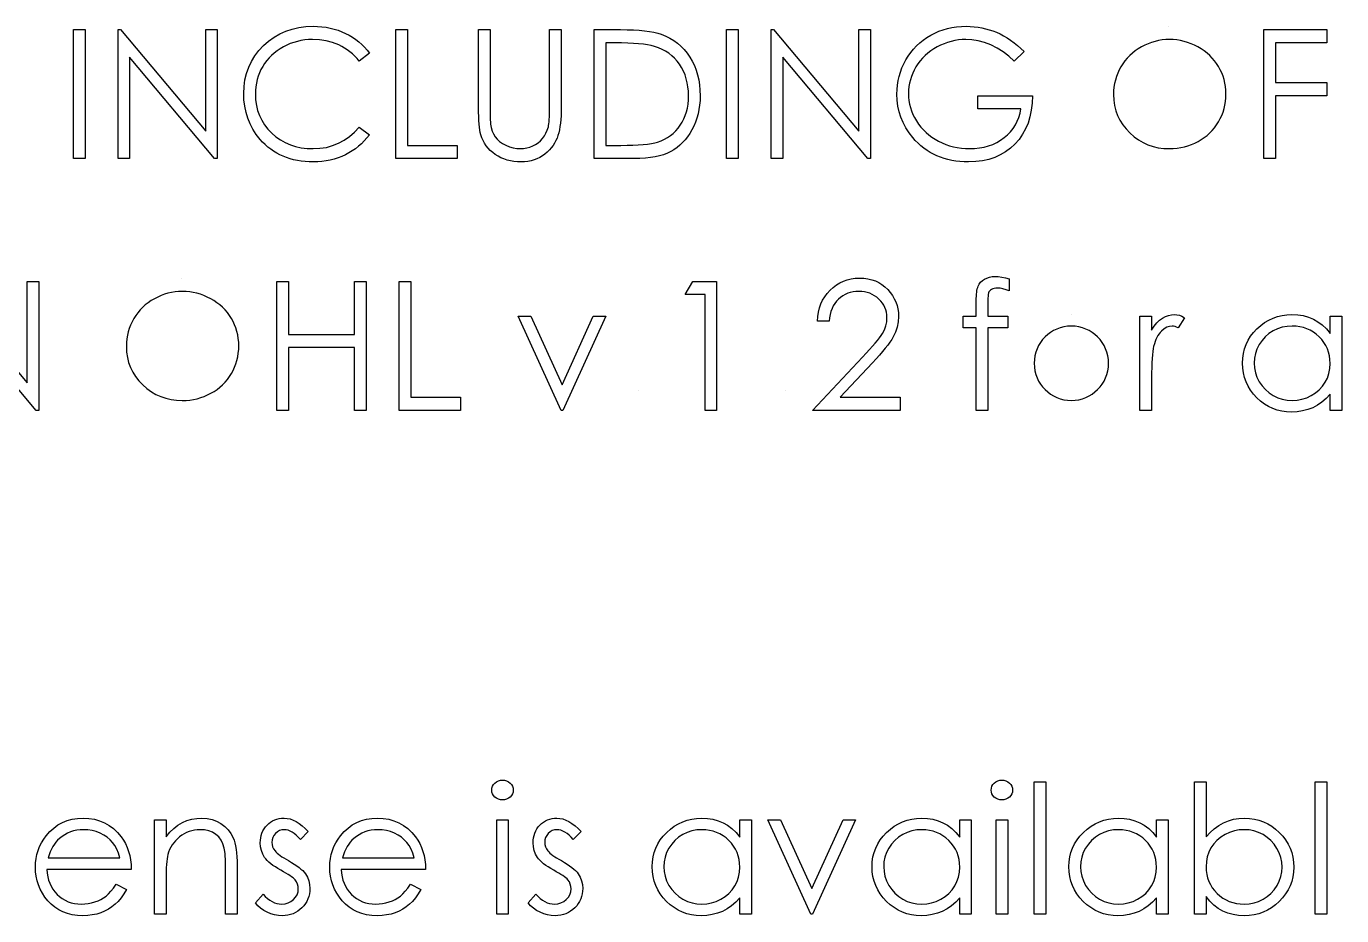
# Model space of a CAD drawing. Header units: millimetres. Extents: x -27 to 266, y -7 to 117.
# Drawn here: x 20.18 to 55.87, y 65.64 to 89.77 of the extents above; entities that cross this region are included whole.
import ezdxf

# ---------------------------------------------------------------- set-up
doc = ezdxf.new("R2010")
doc.units = ezdxf.units.MM

msp = doc.modelspace()

# ---------------------------------------------------------------- linework, layer by layer
at = {"color": 7, "linetype": 'Continuous'}
for p, q in [((51.182, 89.771), (51.182, 89.771)), ((24.394, 82.938), (24.394, 82.938)), ((48.536, 81.951), (48.536, 81.951)), ((36.778, 79.887), (36.778, 79.887)), ((40.772, 79.887), (40.772, 79.887))]:
    msp.add_line(p, q, dxfattribs=at)
at = {"color": 7, "linetype": 'Continuous', "flags": 128}
for points in [[(21.455, 89.681), (21.769, 89.681), (21.769, 89.681), (21.769, 86.181), (21.769, 86.181), (21.455, 86.181), (21.455, 86.181), (21.455, 89.681)], [(22.666, 86.181), (22.666, 89.681), (22.666, 89.681), (22.732, 89.681), (22.732, 89.681), (25.044, 86.927), (25.044, 86.927), (25.044, 89.681), (25.044, 89.681), (25.359, 89.681), (25.359, 89.681), (25.359, 86.181), (25.359, 86.181), (25.287, 86.181), (25.287, 86.181), (22.98, 88.93), (22.98, 88.93), (22.98, 86.181), (22.98, 86.181), (22.666, 86.181)], [(29.487, 89.039), (29.212, 88.829), (29.212, 88.829), (29.152, 88.898), (29.09, 88.964), (29.025, 89.025), (28.957, 89.081), (28.885, 89.133), (28.812, 89.181), (28.734, 89.224), (28.654, 89.264), (28.488, 89.329), (28.313, 89.375), (28.131, 89.403), (27.94, 89.412), (27.94, 89.412), (27.835, 89.409), (27.731, 89.4), (27.629, 89.384), (27.531, 89.362), (27.432, 89.334), (27.337, 89.301), (27.244, 89.26), (27.152, 89.214), (27.064, 89.162), (26.981, 89.106), (26.903, 89.046), (26.83, 88.981), (26.762, 88.912), (26.7, 88.839), (26.642, 88.762), (26.59, 88.68), (26.543, 88.595), (26.503, 88.508), (26.468, 88.418), (26.44, 88.325), (26.419, 88.229), (26.403, 88.132), (26.393, 88.031), (26.391, 87.928), (26.391, 87.928), (26.398, 87.773), (26.419, 87.625), (26.453, 87.483), (26.502, 87.349), (26.564, 87.22), (26.642, 87.098), (26.732, 86.982), (26.836, 86.873), (26.951, 86.775), (27.074, 86.688), (27.204, 86.616), (27.341, 86.557), (27.485, 86.51), (27.636, 86.477), (27.796, 86.457), (27.962, 86.451), (27.962, 86.451), (28.145, 86.46), (28.32, 86.487), (28.488, 86.533), (28.648, 86.597), (28.8, 86.679), (28.945, 86.779), (29.082, 86.897), (29.212, 87.034), (29.212, 87.034), (29.487, 86.826), (29.487, 86.826), (29.419, 86.741), (29.348, 86.66), (29.273, 86.585), (29.194, 86.515), (29.11, 86.449), (29.023, 86.389), (28.931, 86.334), (28.835, 86.283), (28.737, 86.238), (28.635, 86.2), (28.53, 86.167), (28.422, 86.139), (28.312, 86.118), (28.199, 86.104), (28.083, 86.095), (27.964, 86.092), (27.964, 86.092), (27.851, 86.094), (27.741, 86.102), (27.634, 86.113), (27.531, 86.13), (27.43, 86.151), (27.332, 86.178), (27.238, 86.209), (27.146, 86.245), (27.057, 86.285), (26.971, 86.331), (26.888, 86.381), (26.808, 86.436), (26.732, 86.496), (26.658, 86.56), (26.588, 86.629), (26.52, 86.704), (26.52, 86.704), (26.417, 86.836), (26.326, 86.976), (26.25, 87.122), (26.187, 87.275), (26.139, 87.434), (26.105, 87.6), (26.083, 87.772), (26.076, 87.952), (26.076, 87.952), (26.085, 88.14), (26.11, 88.321), (26.152, 88.494), (26.211, 88.66), (26.286, 88.818), (26.379, 88.968), (26.487, 89.111), (26.614, 89.246), (26.752, 89.369), (26.899, 89.476), (27.055, 89.566), (27.219, 89.64), (27.391, 89.698), (27.572, 89.738), (27.762, 89.763), (27.96, 89.771), (27.96, 89.771), (28.08, 89.768), (28.198, 89.759), (28.312, 89.744), (28.424, 89.723), (28.532, 89.696), (28.638, 89.663), (28.741, 89.623), (28.841, 89.578), (28.937, 89.528), (29.029, 89.473), (29.117, 89.412), (29.199, 89.348), (29.278, 89.278), (29.352, 89.203), (29.422, 89.123), (29.487, 89.039)], [(30.205, 89.681), (30.519, 89.681), (30.519, 89.681), (30.519, 86.54), (30.519, 86.54), (31.865, 86.54), (31.865, 86.54), (31.865, 86.181), (31.865, 86.181), (30.205, 86.181), (30.205, 86.181), (30.205, 89.681)], [(32.448, 89.681), (32.762, 89.681), (32.762, 89.681), (32.762, 87.584), (32.762, 87.584), (32.762, 87.495), (32.763, 87.415), (32.764, 87.344), (32.766, 87.282), (32.768, 87.228), (32.77, 87.183), (32.773, 87.146), (32.776, 87.119), (32.776, 87.119), (32.794, 87.021), (32.82, 86.93), (32.855, 86.849), (32.898, 86.775), (32.952, 86.709), (33.018, 86.648), (33.098, 86.594), (33.19, 86.544), (33.289, 86.503), (33.388, 86.474), (33.487, 86.456), (33.587, 86.451), (33.587, 86.451), (33.672, 86.456), (33.757, 86.469), (33.839, 86.492), (33.919, 86.524), (33.996, 86.564), (34.065, 86.611), (34.128, 86.666), (34.185, 86.727), (34.235, 86.795), (34.278, 86.871), (34.313, 86.952), (34.342, 87.041), (34.342, 87.041), (34.35, 87.078), (34.357, 87.124), (34.364, 87.18), (34.369, 87.243), (34.373, 87.315), (34.376, 87.397), (34.377, 87.486), (34.378, 87.584), (34.378, 87.584), (34.378, 89.681), (34.378, 89.681), (34.692, 89.681), (34.692, 89.681), (34.692, 87.568), (34.692, 87.568), (34.69, 87.453), (34.686, 87.345), (34.679, 87.241), (34.669, 87.143), (34.657, 87.052), (34.642, 86.965), (34.624, 86.884), (34.603, 86.809), (34.578, 86.738), (34.547, 86.669), (34.512, 86.603), (34.47, 86.539), (34.423, 86.477), (34.37, 86.418), (34.312, 86.36), (34.248, 86.306), (34.18, 86.256), (34.109, 86.212), (34.033, 86.175), (33.954, 86.145), (33.872, 86.122), (33.787, 86.105), (33.697, 86.095), (33.604, 86.092), (33.604, 86.092), (33.503, 86.095), (33.407, 86.104), (33.313, 86.12), (33.224, 86.142), (33.137, 86.171), (33.055, 86.205), (32.977, 86.247), (32.902, 86.294), (32.832, 86.346), (32.768, 86.403), (32.71, 86.464), (32.658, 86.529), (32.612, 86.598), (32.572, 86.672), (32.539, 86.749), (32.511, 86.83), (32.511, 86.83), (32.496, 86.886), (32.483, 86.953), (32.473, 87.03), (32.464, 87.117), (32.457, 87.214), (32.452, 87.321), (32.449, 87.439), (32.448, 87.568), (32.448, 87.568), (32.448, 89.681)], [(35.589, 86.181), (35.589, 89.681), (35.589, 89.681), (36.296, 89.681), (36.296, 89.681), (36.48, 89.679), (36.652, 89.674), (36.811, 89.664), (36.956, 89.65), (37.088, 89.632), (37.207, 89.611), (37.313, 89.585), (37.407, 89.555), (37.407, 89.555), (37.527, 89.507), (37.641, 89.45), (37.748, 89.385), (37.848, 89.312), (37.942, 89.23), (38.028, 89.141), (38.108, 89.043), (38.181, 88.937), (38.247, 88.824), (38.304, 88.706), (38.352, 88.583), (38.391, 88.455), (38.422, 88.321), (38.444, 88.181), (38.457, 88.037), (38.461, 87.887), (38.461, 87.887), (38.458, 87.758), (38.447, 87.632), (38.43, 87.511), (38.406, 87.393), (38.375, 87.279), (38.336, 87.169), (38.291, 87.063), (38.24, 86.962), (38.182, 86.865), (38.121, 86.775), (38.055, 86.691), (37.986, 86.615), (37.911, 86.544), (37.834, 86.48), (37.751, 86.423), (37.665, 86.371), (37.572, 86.327), (37.47, 86.288), (37.36, 86.256), (37.24, 86.229), (37.112, 86.208), (36.975, 86.193), (36.829, 86.184), (36.674, 86.181), (36.674, 86.181), (35.589, 86.181)], [(39.179, 89.681), (39.493, 89.681), (39.493, 89.681), (39.493, 86.181), (39.493, 86.181), (39.179, 86.181), (39.179, 86.181), (39.179, 89.681)], [(40.391, 86.181), (40.391, 89.681), (40.391, 89.681), (40.456, 89.681), (40.456, 89.681), (42.769, 86.927), (42.769, 86.927), (42.769, 89.681), (42.769, 89.681), (43.083, 89.681), (43.083, 89.681), (43.083, 86.181), (43.083, 86.181), (43.011, 86.181), (43.011, 86.181), (40.705, 88.93), (40.705, 88.93), (40.705, 86.181), (40.705, 86.181), (40.391, 86.181)], [(47.256, 89.084), (46.987, 88.829), (46.987, 88.829), (46.838, 88.964), (46.682, 89.081), (46.519, 89.181), (46.349, 89.264), (46.176, 89.329), (46.007, 89.375), (45.838, 89.403), (45.673, 89.412), (45.673, 89.412), (45.571, 89.409), (45.47, 89.4), (45.371, 89.384), (45.273, 89.362), (45.176, 89.334), (45.08, 89.3), (44.986, 89.259), (44.892, 89.212), (44.803, 89.161), (44.718, 89.104), (44.638, 89.043), (44.564, 88.977), (44.495, 88.907), (44.43, 88.832), (44.372, 88.753), (44.318, 88.67), (44.271, 88.584), (44.229, 88.497), (44.194, 88.408), (44.166, 88.318), (44.144, 88.227), (44.128, 88.135), (44.118, 88.042), (44.115, 87.947), (44.115, 87.947), (44.118, 87.85), (44.128, 87.754), (44.146, 87.659), (44.17, 87.566), (44.2, 87.474), (44.237, 87.382), (44.281, 87.293), (44.332, 87.204), (44.389, 87.119), (44.451, 87.038), (44.519, 86.962), (44.591, 86.891), (44.669, 86.824), (44.752, 86.762), (44.84, 86.705), (44.933, 86.652), (45.03, 86.605), (45.129, 86.564), (45.231, 86.529), (45.335, 86.501), (45.441, 86.479), (45.55, 86.463), (45.661, 86.454), (45.774, 86.451), (45.774, 86.451), (45.91, 86.456), (46.04, 86.47), (46.166, 86.493), (46.286, 86.526), (46.4, 86.568), (46.509, 86.619), (46.613, 86.68), (46.712, 86.75), (46.803, 86.828), (46.884, 86.911), (46.956, 87), (47.018, 87.094), (47.069, 87.195), (47.112, 87.3), (47.144, 87.411), (47.166, 87.528), (47.166, 87.528), (46, 87.528), (46, 87.528), (46, 87.887), (46, 87.887), (47.48, 87.887), (47.48, 87.887), (47.472, 87.686), (47.449, 87.495), (47.411, 87.316), (47.359, 87.147), (47.292, 86.988), (47.211, 86.841), (47.115, 86.704), (47.005, 86.577), (46.882, 86.463), (46.75, 86.364), (46.607, 86.281), (46.455, 86.213), (46.293, 86.16), (46.121, 86.122), (45.939, 86.099), (45.746, 86.092), (45.746, 86.092), (45.628, 86.095), (45.513, 86.102), (45.401, 86.115), (45.293, 86.133), (45.187, 86.156), (45.085, 86.185), (44.985, 86.219), (44.888, 86.257), (44.795, 86.301), (44.705, 86.35), (44.618, 86.404), (44.534, 86.464), (44.454, 86.529), (44.376, 86.599), (44.301, 86.674), (44.23, 86.754), (44.23, 86.754), (44.13, 86.883), (44.042, 87.019), (43.968, 87.158), (43.908, 87.303), (43.861, 87.453), (43.827, 87.608), (43.808, 87.768), (43.801, 87.933), (43.801, 87.933), (43.804, 88.056), (43.816, 88.178), (43.835, 88.297), (43.862, 88.413), (43.896, 88.528), (43.938, 88.64), (43.988, 88.751), (44.046, 88.859), (44.11, 88.964), (44.179, 89.062), (44.255, 89.154), (44.336, 89.241), (44.423, 89.322), (44.516, 89.397), (44.614, 89.466), (44.718, 89.529), (44.827, 89.586), (44.938, 89.635), (45.054, 89.677), (45.173, 89.711), (45.295, 89.737), (45.421, 89.756), (45.55, 89.768), (45.683, 89.771), (45.683, 89.771), (45.792, 89.768), (45.899, 89.761), (46.004, 89.748), (46.108, 89.731), (46.209, 89.707), (46.309, 89.679), (46.408, 89.646), (46.505, 89.608), (46.601, 89.564), (46.696, 89.514), (46.791, 89.458), (46.885, 89.395), (46.979, 89.327), (47.072, 89.252), (47.164, 89.171), (47.256, 89.084)], [(53.762, 89.681), (55.467, 89.681), (55.467, 89.681), (55.467, 89.322), (55.467, 89.322), (54.076, 89.322), (54.076, 89.322), (54.076, 88.246), (54.076, 88.246), (55.467, 88.246), (55.467, 88.246), (55.467, 87.887), (55.467, 87.887), (54.076, 87.887), (54.076, 87.887), (54.076, 86.181), (54.076, 86.181), (53.762, 86.181), (53.762, 86.181), (53.762, 89.681)], [(35.903, 86.54), (36.305, 86.54), (36.305, 86.54), (36.478, 86.542), (36.638, 86.546), (36.784, 86.553), (36.916, 86.563), (37.034, 86.575), (37.139, 86.59), (37.229, 86.608), (37.306, 86.629), (37.306, 86.629), (37.401, 86.665), (37.491, 86.705), (37.576, 86.753), (37.655, 86.806), (37.73, 86.866), (37.799, 86.933), (37.863, 87.005), (37.922, 87.085), (37.975, 87.169), (38.02, 87.258), (38.059, 87.352), (38.091, 87.45), (38.115, 87.553), (38.133, 87.66), (38.143, 87.772), (38.147, 87.888), (38.147, 87.888), (38.143, 88.011), (38.132, 88.128), (38.113, 88.241), (38.086, 88.35), (38.052, 88.455), (38.01, 88.554), (37.96, 88.649), (37.903, 88.74), (37.839, 88.825), (37.769, 88.903), (37.693, 88.973), (37.612, 89.038), (37.524, 89.095), (37.43, 89.145), (37.331, 89.188), (37.225, 89.224), (37.225, 89.224), (37.137, 89.247), (37.036, 89.267), (36.921, 89.284), (36.793, 89.298), (36.652, 89.308), (36.498, 89.316), (36.33, 89.321), (36.149, 89.322), (36.149, 89.322), (35.903, 89.322), (35.903, 89.322), (35.903, 86.54)], [(51.198, 89.412), (51.098, 89.409), (51, 89.4), (50.903, 89.384), (50.808, 89.362), (50.714, 89.334), (50.621, 89.299), (50.529, 89.259), (50.439, 89.212), (50.352, 89.16), (50.27, 89.103), (50.193, 89.042), (50.121, 88.977), (50.053, 88.907), (49.99, 88.834), (49.933, 88.755), (49.88, 88.673), (49.833, 88.587), (49.792, 88.499), (49.758, 88.408), (49.73, 88.314), (49.707, 88.219), (49.692, 88.121), (49.682, 88.021), (49.679, 87.917), (49.679, 87.917), (49.686, 87.766), (49.707, 87.621), (49.741, 87.482), (49.791, 87.349), (49.853, 87.221), (49.929, 87.1), (50.02, 86.985), (50.124, 86.876), (50.239, 86.776), (50.358, 86.69), (50.484, 86.617), (50.615, 86.557), (50.752, 86.51), (50.895, 86.477), (51.043, 86.457), (51.198, 86.451), (51.198, 86.451), (51.301, 86.454), (51.403, 86.463), (51.503, 86.478), (51.602, 86.5), (51.698, 86.527), (51.792, 86.56), (51.883, 86.6), (51.974, 86.646), (52.061, 86.697), (52.143, 86.752), (52.219, 86.812), (52.291, 86.877), (52.359, 86.946), (52.421, 87.019), (52.478, 87.097), (52.53, 87.18), (52.577, 87.266), (52.618, 87.354), (52.652, 87.445), (52.681, 87.538), (52.702, 87.633), (52.718, 87.731), (52.728, 87.831), (52.73, 87.934), (52.73, 87.934), (52.728, 88.035), (52.718, 88.135), (52.702, 88.232), (52.681, 88.326), (52.652, 88.418), (52.618, 88.507), (52.577, 88.594), (52.53, 88.679), (52.478, 88.76), (52.42, 88.837), (52.357, 88.91), (52.29, 88.979), (52.217, 89.043), (52.139, 89.104), (52.056, 89.16), (51.967, 89.212), (51.876, 89.259), (51.783, 89.299), (51.689, 89.334), (51.594, 89.362), (51.496, 89.384), (51.398, 89.4), (51.299, 89.409), (51.198, 89.412)], [(17.82, 79.348), (17.82, 82.848), (17.82, 82.848), (17.886, 82.848), (17.886, 82.848), (20.198, 80.093), (20.198, 80.093), (20.198, 82.848), (20.198, 82.848), (20.512, 82.848), (20.512, 82.848), (20.512, 79.348), (20.512, 79.348), (20.441, 79.348), (20.441, 79.348), (18.134, 82.097), (18.134, 82.097), (18.134, 79.348), (18.134, 79.348), (17.82, 79.348)], [(26.974, 82.848), (27.288, 82.848), (27.288, 82.848), (27.288, 81.412), (27.288, 81.412), (29.083, 81.412), (29.083, 81.412), (29.083, 82.848), (29.083, 82.848), (29.397, 82.848), (29.397, 82.848), (29.397, 79.348), (29.397, 79.348), (29.083, 79.348), (29.083, 79.348), (29.083, 81.053), (29.083, 81.053), (27.288, 81.053), (27.288, 81.053), (27.288, 79.348), (27.288, 79.348), (26.974, 79.348), (26.974, 79.348), (26.974, 82.848)], [(30.294, 82.848), (30.609, 82.848), (30.609, 82.848), (30.609, 79.707), (30.609, 79.707), (31.955, 79.707), (31.955, 79.707), (31.955, 79.348), (31.955, 79.348), (30.294, 79.348), (30.294, 79.348), (30.294, 82.848)], [(38.263, 82.848), (38.91, 82.848), (38.91, 82.848), (38.91, 79.348), (38.91, 79.348), (38.596, 79.348), (38.596, 79.348), (38.596, 82.489), (38.596, 82.489), (38.057, 82.489), (38.057, 82.489), (38.263, 82.848)], [(41.961, 81.771), (41.647, 81.771), (41.647, 81.771), (41.655, 81.896), (41.674, 82.015), (41.701, 82.128), (41.739, 82.236), (41.786, 82.338), (41.843, 82.434), (41.909, 82.525), (41.986, 82.61), (42.069, 82.687), (42.158, 82.753), (42.251, 82.81), (42.349, 82.856), (42.452, 82.892), (42.559, 82.918), (42.671, 82.933), (42.788, 82.938), (42.788, 82.938), (42.903, 82.933), (43.013, 82.918), (43.117, 82.894), (43.216, 82.861), (43.309, 82.817), (43.396, 82.763), (43.478, 82.701), (43.553, 82.628), (43.622, 82.549), (43.681, 82.466), (43.731, 82.38), (43.773, 82.291), (43.804, 82.197), (43.827, 82.101), (43.841, 82.001), (43.846, 81.897), (43.846, 81.897), (43.837, 81.752), (43.809, 81.611), (43.764, 81.475), (43.701, 81.343), (43.66, 81.276), (43.611, 81.202), (43.553, 81.123), (43.487, 81.039), (43.412, 80.947), (43.33, 80.851), (43.238, 80.75), (43.138, 80.642), (43.138, 80.642), (42.262, 79.707), (42.262, 79.707), (43.891, 79.707), (43.891, 79.707), (43.891, 79.348), (43.891, 79.348), (41.512, 79.348), (41.512, 79.348), (42.87, 80.797), (42.87, 80.797), (42.969, 80.9), (43.058, 80.997), (43.139, 81.087), (43.21, 81.17), (43.273, 81.246), (43.327, 81.315), (43.371, 81.377), (43.407, 81.433), (43.461, 81.538), (43.501, 81.646), (43.524, 81.756), (43.532, 81.869), (43.532, 81.869), (43.528, 81.941), (43.518, 82.01), (43.501, 82.075), (43.477, 82.139), (43.445, 82.201), (43.407, 82.259), (43.363, 82.315), (43.311, 82.369), (43.255, 82.418), (43.195, 82.461), (43.133, 82.497), (43.067, 82.526), (42.997, 82.549), (42.926, 82.566), (42.851, 82.575), (42.772, 82.579), (42.772, 82.579), (42.69, 82.575), (42.612, 82.566), (42.537, 82.549), (42.465, 82.526), (42.397, 82.496), (42.333, 82.46), (42.272, 82.416), (42.214, 82.366), (42.162, 82.311), (42.115, 82.25), (42.075, 82.183), (42.04, 82.112), (42.011, 82.035), (41.988, 81.952), (41.972, 81.864), (41.961, 81.771)], [(46.852, 82.917), (46.852, 82.59), (46.852, 82.59), (46.762, 82.624), (46.68, 82.649), (46.603, 82.664), (46.534, 82.669), (46.534, 82.669), (46.487, 82.666), (46.443, 82.659), (46.405, 82.646), (46.37, 82.629), (46.34, 82.608), (46.316, 82.586), (46.299, 82.562), (46.288, 82.537), (46.283, 82.521), (46.281, 82.5), (46.277, 82.474), (46.275, 82.442), (46.273, 82.404), (46.272, 82.362), (46.271, 82.314), (46.271, 82.261), (46.271, 82.261), (46.271, 81.906), (46.271, 81.906), (46.807, 81.906), (46.807, 81.906), (46.807, 81.592), (46.807, 81.592), (46.27, 81.592), (46.27, 81.592), (46.269, 79.348), (46.269, 79.348), (45.955, 79.348), (45.955, 79.348), (45.955, 81.592), (45.955, 81.592), (45.596, 81.592), (45.596, 81.592), (45.596, 81.906), (45.596, 81.906), (45.955, 81.906), (45.955, 81.906), (45.955, 82.315), (45.955, 82.315), (45.955, 82.383), (45.958, 82.445), (45.962, 82.502), (45.967, 82.556), (45.974, 82.603), (45.983, 82.646), (45.993, 82.683), (46.005, 82.716), (46.035, 82.773), (46.073, 82.824), (46.12, 82.87), (46.176, 82.909), (46.24, 82.941), (46.31, 82.965), (46.387, 82.978), (46.469, 82.983), (46.469, 82.983), (46.553, 82.979), (46.645, 82.967), (46.745, 82.946), (46.852, 82.917)], [(24.409, 82.579), (24.31, 82.576), (24.211, 82.566), (24.115, 82.551), (24.019, 82.529), (23.925, 82.5), (23.832, 82.466), (23.741, 82.425), (23.651, 82.378), (23.564, 82.327), (23.482, 82.27), (23.404, 82.209), (23.332, 82.144), (23.265, 82.074), (23.202, 82), (23.144, 81.922), (23.092, 81.839), (23.045, 81.754), (23.003, 81.665), (22.969, 81.574), (22.941, 81.481), (22.919, 81.386), (22.903, 81.287), (22.893, 81.187), (22.891, 81.084), (22.891, 81.084), (22.898, 80.933), (22.919, 80.788), (22.953, 80.649), (23.002, 80.516), (23.064, 80.388), (23.141, 80.267), (23.231, 80.152), (23.336, 80.042), (23.45, 79.943), (23.57, 79.856), (23.695, 79.784), (23.827, 79.724), (23.964, 79.677), (24.106, 79.644), (24.255, 79.624), (24.409, 79.617), (24.409, 79.617), (24.513, 79.62), (24.615, 79.629), (24.715, 79.645), (24.813, 79.666), (24.909, 79.694), (25.003, 79.727), (25.095, 79.767), (25.185, 79.812), (25.272, 79.863), (25.354, 79.919), (25.431, 79.979), (25.503, 80.044), (25.57, 80.112), (25.633, 80.186), (25.689, 80.264), (25.742, 80.347), (25.789, 80.433), (25.83, 80.521), (25.864, 80.612), (25.892, 80.705), (25.914, 80.8), (25.929, 80.898), (25.939, 80.998), (25.942, 81.1), (25.942, 81.1), (25.939, 81.202), (25.929, 81.301), (25.914, 81.398), (25.892, 81.493), (25.864, 81.585), (25.83, 81.674), (25.789, 81.761), (25.742, 81.846), (25.689, 81.927), (25.632, 82.004), (25.569, 82.077), (25.502, 82.146), (25.429, 82.21), (25.35, 82.27), (25.267, 82.327), (25.179, 82.378), (25.088, 82.425), (24.995, 82.466), (24.901, 82.5), (24.805, 82.529), (24.708, 82.551), (24.61, 82.566), (24.51, 82.576), (24.409, 82.579)], [(33.525, 81.906), (33.865, 81.906), (33.865, 81.906), (34.714, 80.044), (34.714, 80.044), (35.563, 81.906), (35.563, 81.906), (35.903, 81.906), (35.903, 81.906), (34.737, 79.348), (34.737, 79.348), (34.692, 79.348), (34.692, 79.348), (33.525, 81.906)], [(50.397, 81.906), (50.711, 81.906), (50.711, 81.906), (50.711, 81.529), (50.711, 81.529), (50.783, 81.633), (50.856, 81.721), (50.931, 81.794), (51.008, 81.851), (51.088, 81.895), (51.169, 81.926), (51.251, 81.944), (51.335, 81.951), (51.335, 81.951), (51.4, 81.945), (51.468, 81.929), (51.537, 81.902), (51.609, 81.863), (51.609, 81.863), (51.436, 81.591), (51.436, 81.591), (51.39, 81.611), (51.348, 81.625), (51.31, 81.634), (51.275, 81.637), (51.275, 81.637), (51.2, 81.628), (51.126, 81.603), (51.054, 81.561), (50.982, 81.502), (50.948, 81.466), (50.916, 81.426), (50.886, 81.381), (50.858, 81.331), (50.832, 81.276), (50.809, 81.217), (50.787, 81.154), (50.767, 81.086), (50.767, 81.086), (50.754, 81.025), (50.743, 80.949), (50.733, 80.86), (50.725, 80.757), (50.719, 80.641), (50.715, 80.511), (50.712, 80.366), (50.711, 80.208), (50.711, 80.208), (50.711, 79.348), (50.711, 79.348), (50.397, 79.348), (50.397, 79.348), (50.397, 81.906)], [(55.871, 81.906), (55.871, 79.348), (55.871, 79.348), (55.557, 79.348), (55.557, 79.348), (55.557, 79.791), (55.557, 79.791), (55.449, 79.673), (55.334, 79.572), (55.212, 79.488), (55.085, 79.42), (54.951, 79.369), (54.811, 79.333), (54.665, 79.31), (54.513, 79.303), (54.513, 79.303), (54.377, 79.31), (54.247, 79.328), (54.121, 79.358), (54.001, 79.4), (53.886, 79.455), (53.775, 79.521), (53.67, 79.6), (53.57, 79.691), (53.478, 79.791), (53.398, 79.895), (53.332, 80.005), (53.276, 80.121), (53.234, 80.241), (53.204, 80.367), (53.185, 80.498), (53.179, 80.634), (53.179, 80.634), (53.185, 80.767), (53.204, 80.896), (53.234, 81.02), (53.278, 81.139), (53.333, 81.252), (53.401, 81.361), (53.481, 81.466), (53.573, 81.564), (53.674, 81.655), (53.781, 81.733), (53.891, 81.8), (54.008, 81.854), (54.129, 81.897), (54.255, 81.927), (54.386, 81.944), (54.522, 81.951), (54.522, 81.951), (54.679, 81.943), (54.827, 81.92), (54.968, 81.881), (55.102, 81.827), (55.227, 81.756), (55.345, 81.666), (55.455, 81.559), (55.557, 81.433), (55.557, 81.433), (55.557, 81.906), (55.557, 81.906), (55.871, 81.906)], [(54.527, 81.637), (54.389, 81.628), (54.257, 81.604), (54.131, 81.562), (54.01, 81.505), (53.898, 81.433), (53.797, 81.346), (53.709, 81.247), (53.633, 81.135), (53.572, 81.014), (53.528, 80.889), (53.502, 80.762), (53.493, 80.63), (53.493, 80.63), (53.502, 80.5), (53.528, 80.372), (53.572, 80.248), (53.634, 80.126), (53.711, 80.012), (53.8, 79.912), (53.9, 79.825), (54.013, 79.751), (54.135, 79.692), (54.26, 79.651), (54.39, 79.626), (54.524, 79.617), (54.524, 79.617), (54.66, 79.626), (54.792, 79.65), (54.921, 79.692), (55.045, 79.75), (55.161, 79.822), (55.263, 79.906), (55.35, 80.002), (55.424, 80.11), (55.482, 80.227), (55.524, 80.351), (55.549, 80.483), (55.557, 80.621), (55.557, 80.621), (55.552, 80.727), (55.538, 80.829), (55.515, 80.926), (55.483, 81.019), (55.441, 81.107), (55.39, 81.191), (55.329, 81.271), (55.259, 81.346), (55.183, 81.414), (55.102, 81.473), (55.017, 81.523), (54.928, 81.564), (54.834, 81.596), (54.736, 81.618), (54.633, 81.632), (54.527, 81.637)], [(33.097, 69.316), (33.156, 69.311), (33.21, 69.296), (33.259, 69.271), (33.304, 69.237), (33.342, 69.195), (33.369, 69.149), (33.385, 69.099), (33.391, 69.045), (33.391, 69.045), (33.385, 68.993), (33.369, 68.944), (33.342, 68.898), (33.304, 68.857), (33.259, 68.822), (33.21, 68.797), (33.156, 68.783), (33.097, 68.778), (33.097, 68.778), (33.04, 68.783), (32.987, 68.797), (32.938, 68.822), (32.893, 68.857), (32.856, 68.898), (32.829, 68.944), (32.813, 68.993), (32.807, 69.045), (32.807, 69.045), (32.813, 69.099), (32.829, 69.149), (32.856, 69.195), (32.893, 69.237), (32.938, 69.271), (32.987, 69.296), (33.04, 69.311), (33.097, 69.316)], [(46.649, 69.316), (46.707, 69.311), (46.761, 69.296), (46.811, 69.271), (46.856, 69.237), (46.893, 69.195), (46.92, 69.149), (46.936, 69.099), (46.942, 69.045), (46.942, 69.045), (46.936, 68.993), (46.92, 68.944), (46.893, 68.898), (46.856, 68.857), (46.811, 68.822), (46.761, 68.797), (46.707, 68.783), (46.649, 68.778), (46.649, 68.778), (46.591, 68.783), (46.539, 68.797), (46.489, 68.822), (46.444, 68.857), (46.407, 68.898), (46.38, 68.944), (46.364, 68.993), (46.359, 69.045), (46.359, 69.045), (46.364, 69.099), (46.38, 69.149), (46.407, 69.195), (46.444, 69.237), (46.489, 69.271), (46.539, 69.296), (46.591, 69.311), (46.649, 69.316)], [(47.525, 69.271), (47.839, 69.271), (47.839, 69.271), (47.839, 65.681), (47.839, 65.681), (47.525, 65.681), (47.525, 65.681), (47.525, 69.271)], [(51.878, 65.681), (51.878, 69.271), (51.878, 69.271), (52.192, 69.271), (52.192, 69.271), (52.192, 67.775), (52.192, 67.775), (52.301, 67.895), (52.415, 67.998), (52.536, 68.086), (52.663, 68.157), (52.797, 68.213), (52.936, 68.252), (53.083, 68.276), (53.235, 68.284), (53.235, 68.284), (53.37, 68.278), (53.502, 68.259), (53.627, 68.229), (53.748, 68.187), (53.863, 68.133), (53.973, 68.066), (54.079, 67.987), (54.179, 67.896), (54.271, 67.797), (54.35, 67.692), (54.417, 67.582), (54.473, 67.467), (54.515, 67.347), (54.546, 67.222), (54.564, 67.091), (54.57, 66.955), (54.57, 66.955), (54.564, 66.821), (54.546, 66.692), (54.515, 66.568), (54.471, 66.449), (54.416, 66.335), (54.348, 66.226), (54.268, 66.122), (54.175, 66.023), (54.074, 65.932), (53.968, 65.854), (53.857, 65.787), (53.741, 65.733), (53.619, 65.691), (53.493, 65.66), (53.361, 65.643), (53.225, 65.637), (53.225, 65.637), (53.07, 65.644), (52.922, 65.667), (52.781, 65.707), (52.648, 65.761), (52.523, 65.832), (52.405, 65.921), (52.295, 66.029), (52.192, 66.155), (52.192, 66.155), (52.192, 65.681), (52.192, 65.681), (51.878, 65.681)], [(55.153, 69.271), (55.467, 69.271), (55.467, 69.271), (55.467, 65.681), (55.467, 65.681), (55.153, 65.681), (55.153, 65.681), (55.153, 69.271)], [(22.612, 66.489), (22.891, 66.343), (22.891, 66.343), (22.822, 66.226), (22.748, 66.12), (22.67, 66.026), (22.586, 65.945), (22.497, 65.874), (22.403, 65.813), (22.302, 65.759), (22.197, 65.715), (22.086, 65.681), (21.967, 65.656), (21.842, 65.642), (21.709, 65.637), (21.709, 65.637), (21.562, 65.643), (21.423, 65.662), (21.293, 65.693), (21.17, 65.738), (21.056, 65.794), (20.951, 65.864), (20.852, 65.946), (20.763, 66.04), (20.683, 66.143), (20.614, 66.249), (20.556, 66.358), (20.508, 66.471), (20.47, 66.587), (20.444, 66.705), (20.428, 66.828), (20.423, 66.953), (20.423, 66.953), (20.428, 67.071), (20.441, 67.186), (20.464, 67.298), (20.496, 67.406), (20.538, 67.511), (20.588, 67.613), (20.648, 67.712), (20.717, 67.807), (20.717, 67.807), (20.815, 67.919), (20.92, 68.016), (21.033, 68.098), (21.154, 68.165), (21.283, 68.217), (21.42, 68.255), (21.564, 68.276), (21.717, 68.284), (21.717, 68.284), (21.874, 68.276), (22.023, 68.252), (22.164, 68.213), (22.297, 68.159), (22.422, 68.088), (22.538, 68.001), (22.647, 67.898), (22.747, 67.781), (22.747, 67.781), (22.811, 67.689), (22.867, 67.592), (22.914, 67.489), (22.953, 67.381), (22.984, 67.267), (23.006, 67.148), (23.02, 67.023), (23.025, 66.893), (23.025, 66.893), (20.737, 66.893), (20.737, 66.893), (20.743, 66.792), (20.757, 66.695), (20.779, 66.603), (20.81, 66.517), (20.848, 66.434), (20.894, 66.357), (20.949, 66.284), (21.012, 66.215), (21.08, 66.153), (21.152, 66.099), (21.229, 66.054), (21.31, 66.017), (21.394, 65.988), (21.482, 65.968), (21.574, 65.955), (21.67, 65.951), (21.67, 65.951), (21.764, 65.954), (21.856, 65.965), (21.947, 65.984), (22.037, 66.01), (22.123, 66.043), (22.202, 66.08), (22.274, 66.122), (22.34, 66.169), (22.404, 66.226), (22.471, 66.299), (22.54, 66.386), (22.612, 66.489)], [(23.653, 68.239), (23.967, 68.239), (23.967, 68.239), (23.967, 67.778), (23.967, 67.778), (24.071, 67.901), (24.179, 68.007), (24.292, 68.094), (24.411, 68.163), (24.535, 68.216), (24.665, 68.254), (24.8, 68.276), (24.941, 68.284), (24.941, 68.284), (25.082, 68.275), (25.215, 68.248), (25.34, 68.203), (25.457, 68.14), (25.562, 68.061), (25.653, 67.97), (25.729, 67.866), (25.79, 67.75), (25.815, 67.685), (25.837, 67.61), (25.855, 67.528), (25.87, 67.437), (25.882, 67.338), (25.89, 67.23), (25.896, 67.112), (25.897, 66.988), (25.897, 66.988), (25.897, 65.681), (25.897, 65.681), (25.583, 65.681), (25.583, 65.681), (25.583, 66.885), (25.583, 66.885), (25.582, 66.989), (25.581, 67.084), (25.578, 67.171), (25.574, 67.248), (25.568, 67.316), (25.562, 67.375), (25.554, 67.426), (25.546, 67.467), (25.546, 67.467), (25.51, 67.584), (25.46, 67.687), (25.397, 67.773), (25.321, 67.844), (25.231, 67.899), (25.129, 67.938), (25.014, 67.962), (24.886, 67.97), (24.886, 67.97), (24.81, 67.967), (24.737, 67.958), (24.664, 67.943), (24.595, 67.922), (24.527, 67.894), (24.461, 67.861), (24.397, 67.821), (24.336, 67.775), (24.277, 67.725), (24.225, 67.672), (24.177, 67.616), (24.134, 67.557), (24.097, 67.495), (24.065, 67.431), (24.038, 67.363), (24.016, 67.293), (24.016, 67.293), (24.005, 67.241), (23.995, 67.179), (23.986, 67.108), (23.979, 67.027), (23.975, 66.936), (23.97, 66.836), (23.968, 66.726), (23.967, 66.606), (23.967, 66.606), (23.967, 65.681), (23.967, 65.681), (23.653, 65.681), (23.653, 65.681), (23.653, 68.239)], [(27.826, 67.92), (27.613, 67.701), (27.613, 67.701), (27.557, 67.764), (27.501, 67.818), (27.445, 67.865), (27.39, 67.903), (27.335, 67.932), (27.28, 67.953), (27.226, 67.966), (27.172, 67.97), (27.172, 67.97), (27.106, 67.964), (27.045, 67.944), (26.988, 67.912), (26.937, 67.866), (26.894, 67.812), (26.864, 67.755), (26.846, 67.692), (26.839, 67.626), (26.839, 67.626), (26.845, 67.565), (26.861, 67.507), (26.888, 67.45), (26.926, 67.394), (26.926, 67.394), (26.951, 67.365), (26.982, 67.335), (27.018, 67.304), (27.061, 67.272), (27.11, 67.238), (27.165, 67.204), (27.225, 67.167), (27.292, 67.13), (27.292, 67.13), (27.373, 67.084), (27.447, 67.038), (27.515, 66.993), (27.576, 66.948), (27.63, 66.903), (27.678, 66.859), (27.718, 66.814), (27.752, 66.771), (27.752, 66.771), (27.804, 66.681), (27.842, 66.585), (27.864, 66.483), (27.871, 66.376), (27.871, 66.376), (27.868, 66.3), (27.858, 66.227), (27.841, 66.157), (27.818, 66.09), (27.787, 66.026), (27.751, 65.965), (27.707, 65.907), (27.657, 65.851), (27.601, 65.801), (27.543, 65.757), (27.482, 65.721), (27.416, 65.691), (27.348, 65.667), (27.275, 65.65), (27.2, 65.64), (27.122, 65.637), (27.122, 65.637), (27.016, 65.642), (26.913, 65.66), (26.812, 65.688), (26.713, 65.728), (26.62, 65.779), (26.535, 65.839), (26.459, 65.907), (26.391, 65.983), (26.391, 65.983), (26.599, 66.22), (26.599, 66.22), (26.659, 66.157), (26.72, 66.102), (26.782, 66.056), (26.845, 66.018), (26.909, 65.989), (26.974, 65.968), (27.039, 65.955), (27.106, 65.951), (27.106, 65.951), (27.196, 65.958), (27.28, 65.982), (27.356, 66.019), (27.425, 66.073), (27.483, 66.137), (27.524, 66.207), (27.549, 66.282), (27.557, 66.362), (27.557, 66.362), (27.552, 66.429), (27.535, 66.492), (27.509, 66.551), (27.471, 66.606), (27.471, 66.606), (27.446, 66.633), (27.415, 66.662), (27.376, 66.692), (27.331, 66.725), (27.28, 66.758), (27.221, 66.793), (27.155, 66.831), (27.083, 66.87), (27.083, 66.87), (27.005, 66.914), (26.934, 66.958), (26.869, 67.002), (26.811, 67.046), (26.759, 67.089), (26.714, 67.133), (26.675, 67.176), (26.642, 67.219), (26.642, 67.219), (26.591, 67.308), (26.555, 67.404), (26.532, 67.505), (26.525, 67.613), (26.525, 67.613), (26.528, 67.684), (26.536, 67.751), (26.551, 67.816), (26.571, 67.877), (26.597, 67.936), (26.628, 67.991), (26.665, 68.044), (26.708, 68.093), (26.756, 68.137), (26.806, 68.176), (26.86, 68.209), (26.916, 68.236), (26.975, 68.257), (27.038, 68.272), (27.103, 68.281), (27.172, 68.284), (27.172, 68.284), (27.253, 68.278), (27.334, 68.262), (27.416, 68.233), (27.498, 68.193), (27.58, 68.142), (27.662, 68.079), (27.744, 68.006), (27.826, 67.92)], [(30.599, 66.489), (30.878, 66.343), (30.878, 66.343), (30.809, 66.226), (30.735, 66.12), (30.657, 66.026), (30.573, 65.945), (30.484, 65.874), (30.39, 65.813), (30.29, 65.759), (30.184, 65.715), (30.073, 65.681), (29.954, 65.656), (29.829, 65.642), (29.696, 65.637), (29.696, 65.637), (29.549, 65.643), (29.41, 65.662), (29.28, 65.693), (29.157, 65.738), (29.044, 65.794), (28.938, 65.864), (28.84, 65.946), (28.751, 66.04), (28.671, 66.143), (28.601, 66.249), (28.543, 66.358), (28.495, 66.471), (28.457, 66.587), (28.431, 66.705), (28.415, 66.828), (28.41, 66.953), (28.41, 66.953), (28.415, 67.071), (28.428, 67.186), (28.451, 67.298), (28.483, 67.406), (28.525, 67.511), (28.575, 67.613), (28.636, 67.712), (28.704, 67.807), (28.704, 67.807), (28.802, 67.919), (28.907, 68.016), (29.02, 68.098), (29.141, 68.165), (29.27, 68.217), (29.407, 68.255), (29.551, 68.276), (29.704, 68.284), (29.704, 68.284), (29.861, 68.276), (30.01, 68.252), (30.151, 68.213), (30.284, 68.159), (30.409, 68.088), (30.525, 68.001), (30.634, 67.898), (30.734, 67.781), (30.734, 67.781), (30.799, 67.689), (30.854, 67.592), (30.902, 67.489), (30.94, 67.381), (30.971, 67.267), (30.993, 67.148), (31.007, 67.023), (31.012, 66.893), (31.012, 66.893), (28.724, 66.893), (28.724, 66.893), (28.73, 66.792), (28.744, 66.695), (28.767, 66.603), (28.798, 66.517), (28.835, 66.434), (28.882, 66.357), (28.936, 66.284), (28.999, 66.215), (29.067, 66.153), (29.14, 66.099), (29.216, 66.054), (29.297, 66.017), (29.381, 65.988), (29.469, 65.968), (29.561, 65.955), (29.657, 65.951), (29.657, 65.951), (29.751, 65.954), (29.843, 65.965), (29.934, 65.984), (30.024, 66.01), (30.11, 66.043), (30.189, 66.08), (30.261, 66.122), (30.327, 66.169), (30.391, 66.226), (30.458, 66.299), (30.527, 66.386), (30.599, 66.489)], [(32.942, 68.239), (33.256, 68.239), (33.256, 68.239), (33.256, 65.681), (33.256, 65.681), (32.942, 65.681), (32.942, 65.681), (32.942, 68.239)], [(35.23, 67.92), (35.017, 67.701), (35.017, 67.701), (34.961, 67.764), (34.905, 67.818), (34.849, 67.865), (34.794, 67.903), (34.739, 67.932), (34.684, 67.953), (34.629, 67.966), (34.575, 67.97), (34.575, 67.97), (34.51, 67.964), (34.449, 67.944), (34.392, 67.912), (34.341, 67.866), (34.298, 67.812), (34.268, 67.755), (34.249, 67.692), (34.243, 67.626), (34.243, 67.626), (34.249, 67.565), (34.265, 67.507), (34.292, 67.45), (34.33, 67.394), (34.33, 67.394), (34.355, 67.365), (34.385, 67.335), (34.422, 67.304), (34.465, 67.272), (34.514, 67.238), (34.568, 67.204), (34.629, 67.167), (34.695, 67.13), (34.695, 67.13), (34.777, 67.084), (34.851, 67.038), (34.919, 66.993), (34.98, 66.948), (35.034, 66.903), (35.082, 66.859), (35.122, 66.814), (35.156, 66.771), (35.156, 66.771), (35.208, 66.681), (35.246, 66.585), (35.267, 66.483), (35.275, 66.376), (35.275, 66.376), (35.272, 66.3), (35.262, 66.227), (35.245, 66.157), (35.222, 66.09), (35.191, 66.026), (35.155, 65.965), (35.111, 65.907), (35.061, 65.851), (35.005, 65.801), (34.947, 65.757), (34.885, 65.721), (34.82, 65.691), (34.751, 65.667), (34.679, 65.65), (34.604, 65.64), (34.526, 65.637), (34.526, 65.637), (34.42, 65.642), (34.317, 65.66), (34.216, 65.688), (34.117, 65.728), (34.024, 65.779), (33.939, 65.839), (33.862, 65.907), (33.794, 65.983), (33.794, 65.983), (34.003, 66.22), (34.003, 66.22), (34.063, 66.157), (34.124, 66.102), (34.186, 66.056), (34.249, 66.018), (34.313, 65.989), (34.378, 65.968), (34.443, 65.955), (34.51, 65.951), (34.51, 65.951), (34.6, 65.958), (34.683, 65.982), (34.76, 66.019), (34.829, 66.073), (34.887, 66.137), (34.928, 66.207), (34.953, 66.282), (34.961, 66.362), (34.961, 66.362), (34.955, 66.429), (34.939, 66.492), (34.913, 66.551), (34.875, 66.606), (34.875, 66.606), (34.85, 66.633), (34.819, 66.662), (34.78, 66.692), (34.735, 66.725), (34.683, 66.758), (34.625, 66.793), (34.559, 66.831), (34.487, 66.87), (34.487, 66.87), (34.409, 66.914), (34.338, 66.958), (34.273, 67.002), (34.214, 67.046), (34.163, 67.089), (34.118, 67.133), (34.078, 67.176), (34.046, 67.219), (34.046, 67.219), (33.995, 67.308), (33.958, 67.404), (33.936, 67.505), (33.929, 67.613), (33.929, 67.613), (33.932, 67.684), (33.94, 67.751), (33.955, 67.816), (33.975, 67.877), (34.001, 67.936), (34.032, 67.991), (34.069, 68.044), (34.112, 68.093), (34.16, 68.137), (34.21, 68.176), (34.263, 68.209), (34.32, 68.236), (34.379, 68.257), (34.442, 68.272), (34.507, 68.281), (34.575, 68.284), (34.575, 68.284), (34.657, 68.278), (34.738, 68.262), (34.82, 68.233), (34.902, 68.193), (34.984, 68.142), (35.066, 68.079), (35.148, 68.006), (35.23, 67.92)], [(39.852, 68.239), (39.852, 65.681), (39.852, 65.681), (39.538, 65.681), (39.538, 65.681), (39.538, 66.124), (39.538, 66.124), (39.429, 66.006), (39.315, 65.905), (39.193, 65.821), (39.065, 65.754), (38.932, 65.703), (38.792, 65.666), (38.645, 65.644), (38.493, 65.637), (38.493, 65.637), (38.358, 65.643), (38.228, 65.661), (38.102, 65.691), (37.982, 65.733), (37.867, 65.788), (37.756, 65.855), (37.651, 65.933), (37.55, 66.024), (37.458, 66.124), (37.379, 66.228), (37.313, 66.338), (37.257, 66.454), (37.214, 66.575), (37.184, 66.7), (37.166, 66.831), (37.16, 66.967), (37.16, 66.967), (37.166, 67.101), (37.184, 67.23), (37.215, 67.353), (37.259, 67.472), (37.314, 67.586), (37.381, 67.694), (37.461, 67.799), (37.554, 67.898), (37.655, 67.988), (37.761, 68.067), (37.872, 68.133), (37.989, 68.187), (38.11, 68.23), (38.236, 68.26), (38.367, 68.278), (38.503, 68.284), (38.503, 68.284), (38.659, 68.276), (38.808, 68.253), (38.949, 68.214), (39.082, 68.16), (39.208, 68.089), (39.326, 67.999), (39.436, 67.892), (39.538, 67.766), (39.538, 67.766), (39.538, 68.239), (39.538, 68.239), (39.852, 68.239)], [(40.301, 68.239), (40.641, 68.239), (40.641, 68.239), (41.49, 66.377), (41.49, 66.377), (42.339, 68.239), (42.339, 68.239), (42.679, 68.239), (42.679, 68.239), (41.512, 65.681), (41.512, 65.681), (41.467, 65.681), (41.467, 65.681), (40.301, 68.239)], [(45.82, 68.239), (45.82, 65.681), (45.82, 65.681), (45.506, 65.681), (45.506, 65.681), (45.506, 66.124), (45.506, 66.124), (45.397, 66.006), (45.283, 65.905), (45.161, 65.821), (45.033, 65.754), (44.899, 65.703), (44.76, 65.666), (44.613, 65.644), (44.461, 65.637), (44.461, 65.637), (44.326, 65.643), (44.196, 65.661), (44.07, 65.691), (43.949, 65.733), (43.834, 65.788), (43.724, 65.855), (43.619, 65.933), (43.518, 66.024), (43.426, 66.124), (43.347, 66.228), (43.281, 66.338), (43.225, 66.454), (43.182, 66.575), (43.152, 66.7), (43.134, 66.831), (43.128, 66.967), (43.128, 66.967), (43.134, 67.101), (43.152, 67.23), (43.183, 67.353), (43.227, 67.472), (43.282, 67.586), (43.349, 67.694), (43.429, 67.799), (43.522, 67.898), (43.623, 67.988), (43.729, 68.067), (43.84, 68.133), (43.956, 68.187), (44.078, 68.23), (44.204, 68.26), (44.335, 68.278), (44.471, 68.284), (44.471, 68.284), (44.627, 68.276), (44.776, 68.253), (44.917, 68.214), (45.05, 68.16), (45.176, 68.089), (45.294, 67.999), (45.404, 67.892), (45.506, 67.766), (45.506, 67.766), (45.506, 68.239), (45.506, 68.239), (45.82, 68.239)], [(46.493, 68.239), (46.807, 68.239), (46.807, 68.239), (46.807, 65.681), (46.807, 65.681), (46.493, 65.681), (46.493, 65.681), (46.493, 68.239)], [(51.16, 68.239), (51.16, 65.681), (51.16, 65.681), (50.846, 65.681), (50.846, 65.681), (50.846, 66.124), (50.846, 66.124), (50.737, 66.006), (50.623, 65.905), (50.501, 65.821), (50.373, 65.754), (50.239, 65.703), (50.1, 65.666), (49.953, 65.644), (49.801, 65.637), (49.801, 65.637), (49.666, 65.643), (49.535, 65.661), (49.41, 65.691), (49.289, 65.733), (49.174, 65.788), (49.063, 65.855), (48.958, 65.933), (48.858, 66.024), (48.766, 66.124), (48.687, 66.228), (48.62, 66.338), (48.565, 66.454), (48.522, 66.575), (48.492, 66.7), (48.474, 66.831), (48.467, 66.967), (48.467, 66.967), (48.474, 67.101), (48.492, 67.23), (48.523, 67.353), (48.566, 67.472), (48.622, 67.586), (48.689, 67.694), (48.769, 67.799), (48.862, 67.898), (48.962, 67.988), (49.069, 68.067), (49.18, 68.133), (49.296, 68.187), (49.418, 68.23), (49.544, 68.26), (49.675, 68.278), (49.811, 68.284), (49.811, 68.284), (49.967, 68.276), (50.116, 68.253), (50.257, 68.214), (50.39, 68.16), (50.515, 68.089), (50.634, 67.999), (50.743, 67.892), (50.846, 67.766), (50.846, 67.766), (50.846, 68.239), (50.846, 68.239), (51.16, 68.239)], [(22.711, 67.207), (22.674, 67.331), (22.628, 67.442), (22.576, 67.539), (22.515, 67.624), (22.447, 67.698), (22.367, 67.765), (22.277, 67.823), (22.177, 67.875), (22.07, 67.917), (21.96, 67.946), (21.848, 67.964), (21.733, 67.97), (21.733, 67.97), (21.639, 67.966), (21.548, 67.955), (21.46, 67.936), (21.377, 67.91), (21.296, 67.876), (21.218, 67.835), (21.145, 67.786), (21.074, 67.73), (21.074, 67.73), (21.025, 67.684), (20.979, 67.632), (20.937, 67.575), (20.897, 67.513), (20.861, 67.444), (20.827, 67.37), (20.797, 67.292), (20.77, 67.207), (20.77, 67.207), (22.711, 67.207)], [(30.698, 67.207), (30.661, 67.331), (30.616, 67.442), (30.563, 67.539), (30.503, 67.624), (30.434, 67.698), (30.354, 67.765), (30.264, 67.823), (30.164, 67.875), (30.057, 67.917), (29.947, 67.946), (29.835, 67.964), (29.72, 67.97), (29.72, 67.97), (29.626, 67.966), (29.535, 67.955), (29.447, 67.936), (29.364, 67.91), (29.283, 67.876), (29.206, 67.835), (29.132, 67.786), (29.061, 67.73), (29.061, 67.73), (29.012, 67.684), (28.966, 67.632), (28.924, 67.575), (28.884, 67.513), (28.848, 67.444), (28.814, 67.37), (28.784, 67.292), (28.757, 67.207), (28.757, 67.207), (30.698, 67.207)], [(38.507, 67.97), (38.37, 67.962), (38.238, 67.937), (38.112, 67.896), (37.991, 67.838), (37.878, 67.766), (37.778, 67.68), (37.69, 67.581), (37.613, 67.468), (37.552, 67.347), (37.509, 67.223), (37.482, 67.095), (37.474, 66.964), (37.474, 66.964), (37.483, 66.833), (37.509, 66.706), (37.553, 66.581), (37.615, 66.459), (37.692, 66.345), (37.78, 66.245), (37.881, 66.158), (37.994, 66.085), (38.115, 66.026), (38.241, 65.984), (38.371, 65.959), (38.505, 65.951), (38.505, 65.951), (38.641, 65.959), (38.773, 65.984), (38.901, 66.025), (39.026, 66.083), (39.142, 66.155), (39.244, 66.24), (39.331, 66.336), (39.405, 66.443), (39.463, 66.56), (39.505, 66.685), (39.53, 66.816), (39.538, 66.955), (39.538, 66.955), (39.533, 67.061), (39.519, 67.162), (39.496, 67.26), (39.464, 67.352), (39.422, 67.441), (39.37, 67.525), (39.31, 67.604), (39.24, 67.679), (39.164, 67.747), (39.083, 67.807), (38.997, 67.856), (38.908, 67.897), (38.814, 67.929), (38.716, 67.952), (38.614, 67.966), (38.507, 67.97)], [(44.475, 67.97), (44.338, 67.962), (44.206, 67.937), (44.08, 67.896), (43.959, 67.838), (43.846, 67.766), (43.746, 67.68), (43.658, 67.581), (43.581, 67.468), (43.52, 67.347), (43.477, 67.223), (43.45, 67.095), (43.442, 66.964), (43.442, 66.964), (43.451, 66.833), (43.477, 66.706), (43.521, 66.581), (43.583, 66.459), (43.66, 66.345), (43.748, 66.245), (43.849, 66.158), (43.962, 66.085), (44.083, 66.026), (44.209, 65.984), (44.339, 65.959), (44.472, 65.951), (44.472, 65.951), (44.609, 65.959), (44.741, 65.984), (44.869, 66.025), (44.994, 66.083), (45.11, 66.155), (45.212, 66.24), (45.299, 66.336), (45.373, 66.443), (45.431, 66.56), (45.473, 66.685), (45.498, 66.816), (45.506, 66.955), (45.506, 66.955), (45.501, 67.061), (45.487, 67.162), (45.464, 67.26), (45.432, 67.352), (45.39, 67.441), (45.338, 67.525), (45.278, 67.604), (45.208, 67.679), (45.132, 67.747), (45.051, 67.807), (44.965, 67.856), (44.876, 67.897), (44.782, 67.929), (44.684, 67.952), (44.582, 67.966), (44.475, 67.97)], [(49.815, 67.97), (49.678, 67.962), (49.546, 67.937), (49.42, 67.896), (49.298, 67.838), (49.186, 67.766), (49.086, 67.68), (48.998, 67.581), (48.921, 67.468), (48.86, 67.347), (48.817, 67.223), (48.79, 67.095), (48.782, 66.964), (48.782, 66.964), (48.791, 66.833), (48.817, 66.706), (48.861, 66.581), (48.923, 66.459), (49, 66.345), (49.088, 66.245), (49.189, 66.158), (49.302, 66.085), (49.423, 66.026), (49.549, 65.984), (49.678, 65.959), (49.812, 65.951), (49.812, 65.951), (49.948, 65.959), (50.081, 65.984), (50.209, 66.025), (50.334, 66.083), (50.45, 66.155), (50.552, 66.24), (50.639, 66.336), (50.712, 66.443), (50.771, 66.56), (50.813, 66.685), (50.837, 66.816), (50.846, 66.955), (50.846, 66.955), (50.841, 67.061), (50.827, 67.162), (50.804, 67.26), (50.771, 67.352), (50.729, 67.441), (50.678, 67.525), (50.618, 67.604), (50.548, 67.679), (50.471, 67.747), (50.391, 67.807), (50.305, 67.856), (50.216, 67.897), (50.122, 67.929), (50.024, 67.952), (49.922, 67.966), (49.815, 67.97)], [(53.222, 65.951), (53.36, 65.959), (53.492, 65.984), (53.618, 66.025), (53.739, 66.083), (53.851, 66.155), (53.952, 66.241), (54.04, 66.34), (54.116, 66.452), (54.177, 66.573), (54.221, 66.697), (54.248, 66.824), (54.256, 66.955), (54.256, 66.955), (54.247, 67.087), (54.221, 67.215), (54.176, 67.34), (54.114, 67.462), (54.038, 67.575), (53.95, 67.675), (53.849, 67.762), (53.736, 67.836), (53.615, 67.895), (53.49, 67.936), (53.361, 67.962), (53.227, 67.97), (53.227, 67.97), (53.091, 67.962), (52.96, 67.936), (52.831, 67.895), (52.705, 67.836), (52.589, 67.763), (52.486, 67.679), (52.398, 67.583), (52.324, 67.475), (52.266, 67.358), (52.225, 67.234), (52.2, 67.103), (52.192, 66.965), (52.192, 66.965), (52.197, 66.859), (52.211, 66.758), (52.234, 66.66), (52.266, 66.568), (52.308, 66.479), (52.359, 66.395), (52.42, 66.316), (52.489, 66.241), (52.566, 66.173), (52.647, 66.114), (52.732, 66.064), (52.821, 66.024), (52.915, 65.991), (53.014, 65.969), (53.116, 65.955), (53.222, 65.951)]]:
    msp.add_lwpolyline(points, dxfattribs=at)
at = {"color": 7, "linetype": 'Continuous'}
msp.add_arc((48.535, 80.627), 1.009, 90.0005, 89.9995, dxfattribs=at)

doc.saveas('drawing.dxf')
